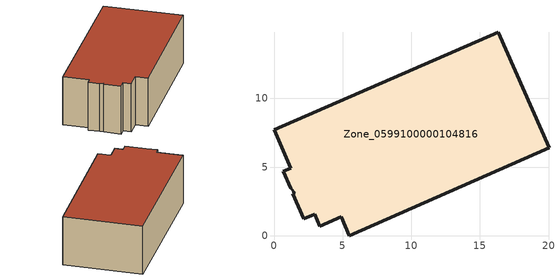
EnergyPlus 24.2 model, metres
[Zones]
Zone_0599100000104816
 floor ground (C_G): 3.33,0.69 2.96,1.56 2.18,1.22 1.38,3.04 1.49,3.13 1.2,3.46 0.67,4.68 1.22,4.92 0,7.72 16.33,14.81 20.03,6.42 5.49,0 4.89,1.38 z0
 wall outside (C_F): 0,7.72 1.22,4.92 0.67,4.68 1.2,3.46 1.49,3.13 1.38,3.04 2.18,1.22 2.96,1.56 3.33,0.69 4.89,1.38 5.49,0 20.03,6.42 16.33,14.81 0,7.72 z0:5.95
 roof outside (C_R): 1.38,3.04 2.18,1.22 2.96,1.56 3.33,0.69 4.89,1.38 5.49,0 20.03,6.42 16.33,14.81 0,7.72 1.22,4.92 0.67,4.68 1.2,3.46 1.49,3.13 z5.95
[BUILDING]
Pand.0599100000104816: North Axis=0; Terrain=City; Loads Convergence Tolerance Value=0.04; Temperature Convergence Tolerance Value=0.4; Solar Distribution=FullExterior; Maximum Number of Warmup Days=25; Minimum Number of Warmup Days=1
[Site:Location]
Rotterdam.The.Hague.AP_ZH_NLD Design_Conditions: Latitude=51.96; Longitude=4.45; Time Zone=1; Elevation=-4.5
[SITE:GROUNDTEMPERATURE:BUILDINGSURFACE]
18, 18, 18, 18, 18, 18, 18, 18, 18, 18, 18, 18
[MATERIAL] Thermal Absorptance=0.9; Solar Absorptance=0.7; Visible Absorptance=0.7
Name | Roughness | Thickness | Conductivity | Density | Specific Heat
G.TC.1946 | MediumSmooth | 0.15 | 1 | 540 | 1210
F.TC.1946 | Rough | 0.3 | 0.857143 | 1920 | 840
R.TC.1946 | MediumRough | 0.2 | 0.909091 | 1500 | 1000
[CONSTRUCTION]
C_G: G.TC.1946
C_F: F.TC.1946
C_R: R.TC.1946
[ZONE]
Zone_0599100000104816: Type=1; Multiplier=1; Ceiling Height=Autocalculate; Volume=Autocalculate; Floor Area=autocalculate; Part of Total Floor Area=Yes
[ZONEINFILTRATION:DESIGNFLOWRATE]
Infil_Zone_0599100000104816: Zone or ZoneList or Space or SpaceList=Zone_0599100000104816; Schedule=AlwaysOn; Design Flow Rate Calculation Method=Flow/Area; Flow Rate per Floor Area=0.003; Constant Term Coefficient=1; Temperature Term Coefficient=0; Velocity Term Coefficient=0; Velocity Squared Term Coefficient=0
[HVACTEMPLATE:ZONE:IDEALLOADSAIRSYSTEM]
Zone_0599100000104816: Maximum Heating Supply Air Temperature=50; Minimum Cooling Supply Air Temperature=13; Maximum Heating Supply Air Humidity Ratio=0.0156; Minimum Cooling Supply Air Humidity Ratio=0.0077; Heating Limit=NoLimit; Cooling Limit=NoLimit; Dehumidification Control Type=ConstantSensibleHeatRatio; Cooling Sensible Heat Ratio=0.7; Dehumidification Setpoint=60; Humidification Control Type=None; Humidification Setpoint=30; Outdoor Air Method=None; Outdoor Air Flow Rate per Person=0.00944; Outdoor Air Flow Rate per Zone Floor Area=0; Outdoor Air Flow Rate per Zone=0; Demand Controlled Ventilation Type=None; Outdoor Air Economizer Type=NoEconomizer; Heat Recovery Type=None; Sensible Heat Recovery Effectiveness=0.7; Latent Heat Recovery Effectiveness=0.65
[ZONECONTROL:THERMOSTAT]
ThermostatControl_Zone_0599100000104816: Zone or ZoneList=Zone_0599100000104816; Control Type Schedule=DualSetpointControlType; Control 1=Thermostat_Zone_0599100000104816; Temperature Difference Between Cutout And Setpoint=0
[THERMOSTATSETPOINT:DUALSETPOINT]
Thermostat_Zone_0599100000104816: Heating Setpoint Temperature Schedule=HeatingSetpoint_Zone_0599100000104816; Cooling Setpoint Temperature Schedule=CoolingSetpoint_Zone_0599100000104816
[SCHEDULE:COMPACT]
HeatingSetpoint_Zone_0599100000104816: Through: 12/31, For: AllDays, Until: 24:00, 21
CoolingSetpoint_Zone_0599100000104816: Through: 12/31, For: AllDays, Until: 24:00, 24
DualSetpointControlType: Through: 12/31, For: AllDays, Until: 24:00, 4
AlwaysOn: Through: 12/31, For: AllDays, Until: 24:00, 1
